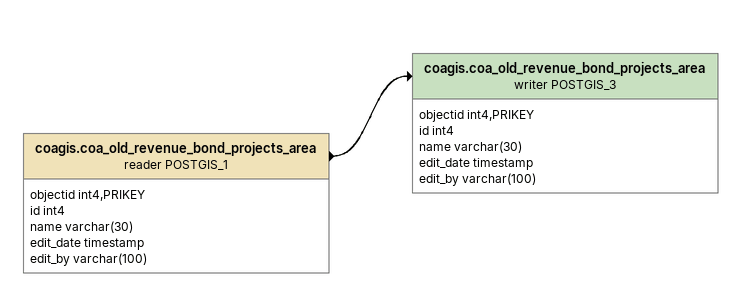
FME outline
coagis.coa_old_revenue_bond_projects_area (reader POSTGIS_1)
    attributes: objectid int4,PRIKEY, id int4, name varchar(30), edit_date timestamp, edit_by varchar(100)
    -> coagis.coa_old_revenue_bond_projects_area (writer POSTGIS_3)
coagis.coa_old_revenue_bond_projects_area (writer POSTGIS_3)
    attributes: objectid int4,PRIKEY, id int4, name varchar(30), edit_date timestamp, edit_by varchar(100)
